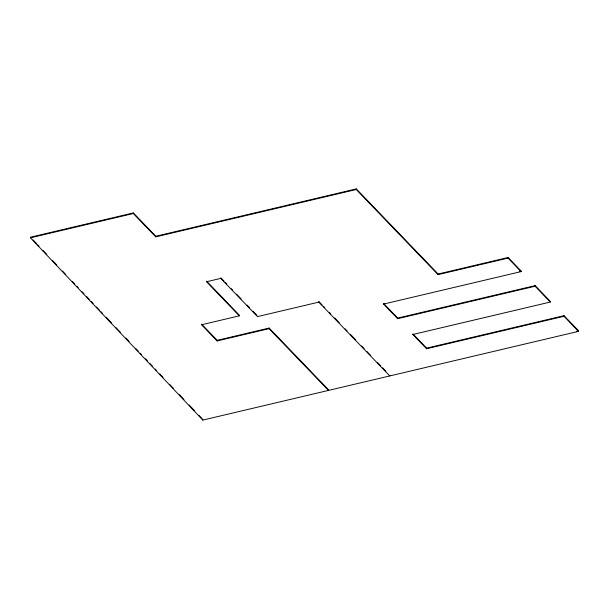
<?xml version="1.0" encoding="UTF-8"?>
<svg xmlns="http://www.w3.org/2000/svg" width="609" height="609" viewBox="0 0 609 609"><rect width="100%" height="100%" fill="white"/><g stroke="black" fill="none" stroke-linecap="round" stroke-linejoin="round"><path stroke-width="0.91" d="M30.45 237.814L30.511 237.206L133.356 212.914L155.805 236.262L155.744 236.871L356.235 189.513L438.069 274.636L508.058 258.102L521.045 271.614L383.601 304.074L383.662 303.472L397.707 318.081L397.654 318.69L535.098 286.23L550.3 302.041L412.856 334.501L412.91 333.892L426.612 348.142L426.551 348.751L563.995 316.284L578.489 331.365L202.805 420.096L30.45 237.814L133.295 213.523L155.744 236.871M133.295 213.523L133.356 212.914M217.116 340.941L201.564 324.764L201.625 324.155L217.177 340.332L217.116 340.941L269.094 328.662L328.464 390.415L328.525 389.806L269.155 328.053L217.177 340.332M202.805 420.096L202.866 419.487M389.821 375.327L389.76 375.936L318.796 302.125L257.5 316.604L220.755 278.389L220.808 277.78L224.089 281.191M201.564 324.764L239.322 315.843L239.383 315.234L206.596 281.137M269.094 328.662L269.155 328.053M318.796 302.125L318.857 301.516L322.138 304.934M356.235 189.513L356.295 188.904L155.805 236.262M438.069 274.636L438.13 274.027L356.295 188.904M508.058 258.102L508.112 257.493L438.13 274.027M521.045 271.614L521.106 271.005L508.112 257.493M535.098 286.23L535.159 285.621L397.707 318.081M550.3 302.041L550.361 301.432L535.159 285.621M563.995 316.284L564.056 315.675L426.612 348.142M578.489 331.365L578.55 330.756L564.056 315.675M220.755 278.389L206.535 281.746L239.322 315.843M519.264 271.439L521.106 271.005M576.7 331.189L578.55 330.756M383.601 304.074L397.654 318.69M412.856 334.501L426.551 348.751M323.455 306.304L324.764 307.667M329.37 312.455L330.679 313.818M334.623 317.921L339.221 322.701M345.136 328.852L347.107 330.908M350.396 334.326L355.648 339.792M361.563 345.942L364.19 348.675M366.824 351.408L370.767 355.511M377.336 362.34L380.617 365.758M382.589 367.813L385.878 371.224M225.406 282.553L226.715 283.916M231.313 288.696L232.623 290.059M236.558 294.155L241.149 298.935M247.056 305.079L249.682 307.804M252.963 311.214L256.899 315.31M33.122 239.961L36.388 243.417M37.689 244.795L38.999 246.181M42.912 250.322L46.832 254.463M52.709 260.675L56.622 264.824M62.499 271.035L65.764 274.484M72.288 281.388L74.899 284.152M76.863 286.222L78.165 287.608M82.086 291.749L84.042 293.82M86.653 296.583L89.264 299.346M91.221 301.417L93.185 303.488M96.45 306.936L99.709 310.392M101.018 311.77L102.32 313.155M106.24 317.297L111.462 322.823M116.03 327.65L120.605 332.484M125.827 338.01L129.093 341.459M135.617 348.363L138.228 351.127M140.184 353.197L141.494 354.583M145.414 358.724L147.37 360.794M149.981 363.558L152.593 366.321M155.204 369.077L156.505 370.462M159.771 373.911L163.037 377.367M169.568 384.271L173.481 388.413M179.358 394.624L183.926 399.458M189.155 404.985L194.378 410.512M198.945 415.338L202.211 418.794"/></g></svg>
